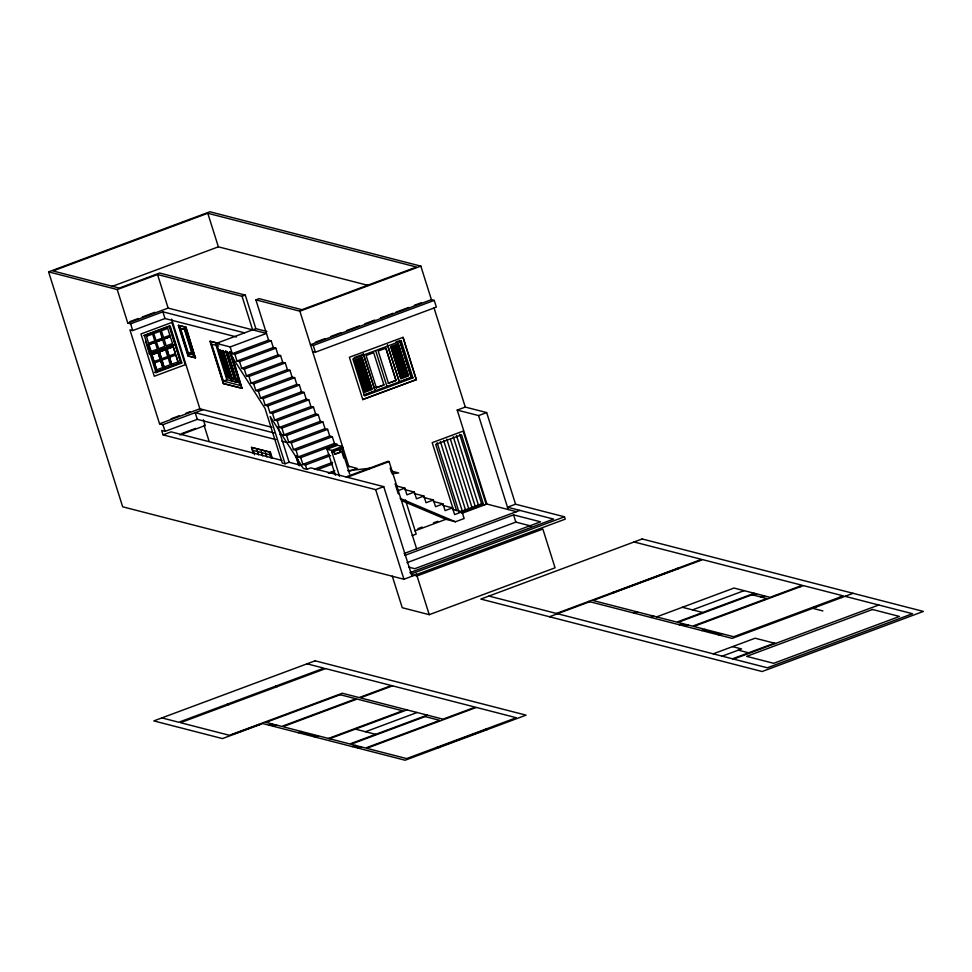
<?xml version="1.0" encoding="UTF-8"?>
<svg xmlns="http://www.w3.org/2000/svg" width="972" height="972" viewBox="0 0 972 972"><rect width="100%" height="100%" fill="white"/><g stroke="black" fill="none" stroke-linecap="round" stroke-linejoin="round"><path stroke-width="1.46" d="M409.856 572.654L553.615 519.084L507.481 507.202L515.549 504.201L564.489 516.812L565.23 519.157L403.939 579.251L122.666 506.801L48.6 271.868L209.891 211.775L420.84 266.121L431.422 299.68L434.241 300.397L436.355 307.116L315.39 352.192L312.571 351.463M301.733 465.515L289.109 462.259L285.075 463.766L282.257 463.037L265.04 408.422L229.708 352.982L218.457 350.09L216.331 343.371L230.17 346.943L232.284 353.65L234.872 354.318L236.998 361.025L239.586 361.693L241.7 368.412L244.288 369.081L246.402 375.787L248.99 376.456L251.104 383.162L253.692 383.831L255.806 390.55L258.394 391.218L260.508 397.925L263.096 398.593L265.222 405.3L267.81 405.968L269.924 412.687L272.512 413.343L274.626 420.062L277.214 420.73L279.329 427.437L281.916 428.105L284.031 434.824L286.619 435.48L288.733 442.199L291.321 442.868L293.447 449.574L296.035 450.243L298.149 456.949L300.737 457.618L337.029 444.095L334.441 443.439L332.315 436.72L329.739 436.051L327.613 429.345L325.025 428.676L322.911 421.957L320.323 421.301L318.209 414.582L315.621 413.914L313.506 407.207L310.919 406.539L308.804 399.832L306.216 399.164L304.102 392.445L301.514 391.777L299.388 385.07L296.8 384.402L294.686 377.695L292.098 377.027L289.984 370.308L287.396 369.639L285.282 362.933L282.694 362.264L280.58 355.558L277.992 354.889L275.878 348.17L273.29 347.514L271.164 340.795L268.576 340.127L255.879 299.862L259.111 298.659L301.976 309.704L416.49 267.033L207.789 213.269L52.95 270.957L119.325 288.064L159.651 273.035L245.272 295.087L255.855 328.645L266.923 331.501M111.829 286.521L218.372 246.827L368.291 285.44M48.6 271.868L117.223 289.547L157.549 274.529L242.04 296.29L245.272 295.087M129.908 321.623L138.255 318.512M142.422 316.957L154.937 312.291M117.223 289.547L127.806 323.117L168.132 308.088L266.462 333.42L230.17 346.943M127.806 323.117L130.625 323.834L162.883 311.818L244.567 332.861M203.257 409.637L162.931 424.667L159.554 423.792L129.932 329.824L132.739 330.553L164.997 318.524L236.463 336.944M143.722 335.51L169.529 325.899L175.349 344.355L149.202 353.881M146.395 336.324L152.628 334.064L154.803 340.941L148.558 343.201L146.505 336.348M178.35 325.413L186.041 327.187L195.348 357.854L187.985 355.959L178.35 325.413L186.041 327.187M180.099 328.329L185.992 329.642L193.61 354.938L188.033 353.504L180.099 328.329L185.992 329.642M162.227 338.183L155.982 340.431L153.807 333.554L160.052 331.294L162.105 338.147M169.966 335.291L163.563 337.612L161.388 330.735L167.792 328.415L169.857 335.267M148.983 344.538L155.228 342.29L148.983 344.538L151.158 351.427M156.407 341.78L162.64 339.52L156.407 341.78L158.691 348.681L164.815 346.397L162.531 339.495M164.098 338.985L170.392 336.64L164.098 338.985L166.151 345.838L172.554 343.517L170.27 336.604M150.563 353.371L173.648 344.768M151.875 354.695L158.12 352.435L160.283 359.312L154.038 361.572L151.875 354.695L158.12 352.435M159.299 351.925L165.532 349.665L159.299 351.925L161.571 358.838L159.408 351.949M166.88 349.106L173.283 346.785L175.446 353.662L169.043 355.983L166.88 349.106L173.283 346.785M161.461 358.802L167.706 356.554L165.422 349.641M232.527 357.234L241.979 388.363L223.305 383.551L209.964 341.269L218.907 343.371M154.463 362.908L160.708 360.661L162.883 367.538L156.638 369.797L154.463 362.908L156.638 369.797M161.887 360.15L168.132 357.89L170.294 364.767L164.061 367.027L161.887 360.15L164.061 367.027M169.468 357.319L175.871 355.011L178.034 361.888L171.631 364.208L169.468 357.319L171.631 364.208M191.618 350.649L192.784 350.746L191.618 350.649L184.741 328.828M255.879 299.862L299.874 311.186L420.84 266.121M188.033 353.504L191.581 352.18L192.991 352.544M216.331 343.371L255.855 328.645M187.985 355.959L195.676 357.732M154.913 372.312L180.719 362.702L181.837 362.981L170.197 326.07L144.391 335.68L156.03 372.604L181.837 362.981M232.284 353.65L268.576 340.127M234.872 354.318L271.164 340.795M236.998 361.025L273.29 347.514M239.586 361.693L275.878 348.17M241.7 368.412L277.992 354.889M315.378 342.205L325.28 338.523M330.93 336.409L340.832 332.728M346.482 330.614L359.215 325.875M364.865 323.773L374.767 320.08M380.417 317.978L393.138 313.227M395.969 312.182L408.69 307.431M414.351 305.33L421.423 302.693M244.288 369.081L280.58 355.558M431.422 299.68L310.457 344.744L313.263 345.473L434.241 300.397M218.749 345.996L211.714 344.185L223.353 381.097L226.901 379.785L240.206 382.798L231.129 380.866L221.725 351.05M222.977 350.467L231.81 378.485L234.787 379.044L225.954 351.026M231.81 378.485L234.787 379.044M223.305 383.551L242.307 388.241M236.038 379.566L239.003 380.125L236.038 379.566L227.205 351.548M246.402 375.787L282.694 362.264M248.99 376.456L285.282 362.933M235.346 381.96L235.989 381.717L226.585 351.9M251.104 383.162L287.396 369.639M253.692 383.831L289.984 370.308M171.084 418.786L179.225 415.749M186.017 413.222L190.099 411.703M159.554 423.792L199.88 408.775L271.941 427.328M255.806 390.55L292.098 377.027M258.394 391.218L294.686 377.695M362.811 399.565L349.361 357.259L403.028 337.333L416.356 379.615L362.702 399.541L416.356 379.615M354.136 357.623L363.54 354.124L375.18 391.036L364.427 395.045M395.798 342.108L399.832 340.601L401.29 340.978L412.93 377.889L364.549 395.92L352.909 359.008L401.29 340.978M376.358 387.767L366.092 355.509L373.673 352.69L383.94 384.936L376.249 387.731L383.94 384.936M388.46 383.26L378.181 351.014L385.884 348.207L396.041 380.429L388.338 383.223L396.041 380.429M412.007 576.25L383.746 486.644L375.69 489.645L163.053 434.873L161.668 430.511L165.046 431.374L197.304 419.357L276.012 439.636M354.756 361.147L362.337 358.316M391.048 347.624L398.629 344.793M355.072 362.155L362.653 359.324M391.364 348.632L398.945 345.801M260.508 397.925L296.8 384.402M163.053 434.873L171.108 431.86L281.916 460.412M355.388 363.163L362.969 360.333M391.68 349.641L399.261 346.81M263.096 398.593L299.388 385.07M355.716 364.16L363.297 361.341M392.008 350.649L399.577 347.818M356.031 365.168L363.613 362.349M392.324 351.645L399.905 348.827M356.347 366.177L363.929 363.358M392.639 352.654L400.221 349.835M356.663 367.185L364.245 364.366M392.955 353.662L400.537 350.843M181.606 433.621L195.627 428.397M356.979 368.194L364.561 365.363M393.271 354.671L400.853 351.852M179.929 434.958L205.165 425.554L203.355 419.795M357.295 369.202L364.877 366.371M393.587 355.679L401.169 352.848M357.611 370.211L365.193 367.38M393.903 356.688L401.485 353.857M265.222 405.3L301.514 391.777M357.927 371.219L365.508 368.388M394.219 357.696L401.8 354.865M358.255 372.215L365.837 369.396M394.547 358.692L402.129 355.873M267.81 405.968L304.102 392.445M358.571 373.224L366.152 370.405M394.863 359.701L402.444 356.882M358.887 374.232L366.468 371.413M395.179 360.709L402.76 357.89M359.203 375.241L366.784 372.422M395.495 361.718L403.076 358.899M359.519 376.249L367.1 373.418M395.811 362.726L403.392 359.895M359.834 377.258L367.416 374.427M396.126 363.735L403.708 360.904M360.15 378.266L367.732 375.435M396.442 364.743L404.024 361.912M269.924 412.687L306.216 399.164M360.478 379.262L368.048 376.443M396.758 365.751L404.34 362.921M360.794 380.271L368.376 377.452M397.086 366.748L404.668 363.929M272.512 413.343L308.804 399.832M361.11 381.279L368.692 378.46M397.402 367.756L404.984 364.937M361.426 382.288L369.008 379.469M397.718 368.765L405.3 365.946M361.742 383.296L369.324 380.465M398.034 369.773L405.616 366.954M362.058 384.305L369.639 381.474M398.35 370.782L405.932 367.951M362.374 385.313L369.955 382.482M398.666 371.79L406.247 368.959M362.69 386.321L370.271 383.49M398.982 372.798L406.563 369.968M274.626 420.062L310.919 406.539M363.018 387.318L370.587 384.499M399.298 373.795L406.879 370.976M363.334 388.326L370.915 385.507M399.626 374.803L407.207 371.984M277.214 420.73L313.506 407.207M363.65 389.335L371.231 386.516M399.942 375.812L407.523 372.993M363.965 390.343L371.547 387.524M400.257 376.82L407.839 374.001M364.281 391.352L371.863 388.521M400.573 377.829L408.155 374.998M364.087 394.96L411.132 377.428L412.93 377.889M387.391 345.024L399.37 382.02L411.472 377.513L399.832 340.601M279.329 427.437L315.621 413.914M281.916 428.105L318.209 414.582M284.031 434.824L320.323 421.301M253.182 453.256L251.699 447.399L270.374 452.211L272.184 457.958M286.619 435.48L322.911 421.957M288.733 442.199L325.025 428.676M291.321 442.868L327.613 429.345M251.371 447.521L270.374 452.211M293.447 449.574L329.739 436.051M296.035 450.243L332.315 436.72M298.149 456.949L334.441 443.439M335.474 475.211L326.969 449.234L337.624 445.261L342.338 446.476L342.873 448.165L331.889 452.041L339.52 476.244M326.969 449.234L331.695 450.449L342.338 446.476M333.481 451.093L337.6 449.562M341.901 448.517L339.532 449.198L340.479 452.211L335 454.252L333.797 452.102M300.737 457.618L302.851 464.337L329.374 454.446M334.429 454.118L340.479 452.211M302.851 464.337L305.439 465.005L330.565 455.637M516.472 511.673L486.851 504.043L457.217 410.075L465.284 407.074L486.668 412.578L515.549 504.201M285.075 463.766L270.155 416.441L303.325 468.468L306.812 469.367L310.846 467.86L383.746 486.644M314.393 469.16L332.618 462.368M316.981 469.828L332.412 464.081M457.217 410.075L478.601 415.579L486.668 412.578M329.095 472.817L334.781 470.703M350.029 471.043L357.149 468.395L347.575 465.928M346.056 476.936L387.998 461.311L389.116 461.591L416.636 548.852M367.647 469.233L370.441 468.188L347.806 470.727M347.186 477.228L389.116 461.591M398.642 490.435L404.826 488.126L406.94 494.845L414.364 492.075L416.478 498.794L423.901 496.024L426.015 502.743L433.427 499.973L435.553 506.691L442.965 503.921L445.079 510.628L452.502 507.87L454.617 514.577L462.04 511.819L464.154 518.526L455.443 521.77L445.881 519.315L401.582 500.568M460.108 511.819L481.626 503.812L483.303 504.237L483.631 505.246M417.924 528.659L422.176 527.079M433.488 522.863L437.74 521.284M461.579 512.341L483.303 504.237M414.85 530.87L445.881 519.315M461.894 513.35L486.851 504.043M412.116 535.608L416.186 534.102L405.397 499.863M404.048 553.542L519.862 510.397M404.717 555.425L513.556 514.868L540.566 521.818L414.752 568.705L409.066 567.235M407.001 562.667L515.84 522.11L531.477 526.144M411.265 573.893L564.489 516.812M392.299 576.165L402.25 607.719L429.247 614.681L555.061 567.806L542.85 529.072L417.037 575.946L412.772 574.853M556.409 613.453L701.577 559.362L634.072 541.975M233.183 734.237L258.989 724.626M613.429 592.556L677.946 568.523M549.472 616.746L589.797 601.717M269.244 725.234L272.464 724.031M273.46 726.315L276.692 725.112M298.21 732.694L301.442 731.491M633.829 613.065L637.061 611.862M315.086 737.043L318.318 735.84M650.705 617.414L653.937 616.212M328.439 738.453L402.639 710.799L357.076 699.062L282.876 726.704L349.823 743.957L427.243 715.113M329.569 738.732L406.989 709.888M656.586 616.892L734.006 588.048L770.006 597.318L802.264 585.302L702.695 559.653L593.017 600.514L676.84 622.104L754.26 593.26M365.496 731.734L417.11 712.5M692.514 609.881L744.127 590.66M753.276 595.046L756.508 593.843M352.216 746.605L355.448 745.403M679.234 624.765L682.466 623.562M761.161 597.075L764.381 595.872M357.842 748.051L361.074 746.848M684.859 626.211L688.091 625.008M701.735 630.561L704.967 629.358M718.612 634.91L721.832 633.708M438.129 747.383L486.51 729.365M853.088 593.309L732.11 638.385L588.668 601.425M713.193 653.84L755.123 638.215L775.547 643.476M722.184 656.161L741.551 648.944L732.548 646.623M732.475 658.809L774.417 643.185M733.605 659.101L878.773 605.009M328.184 472.914L334.222 472.246M391.91 473.728L398.678 472.963L391.522 471.128M403.028 337.333L416.247 379.59M385.884 348.207L395.92 380.404M209.964 341.269L218.591 343.493M218.068 349.446L220.705 350.127L229.599 378.315L226.95 377.634L216.792 345.412M218.384 350.455L221.021 351.135M375.18 391.036L363.2 354.039M218.7 351.451L221.337 352.131M219.016 352.459L221.665 353.14M219.332 353.468L221.981 354.148M219.648 354.476L222.296 355.157M219.964 355.485L222.612 356.165M175.349 344.355L180.828 362.726L155.022 372.337L156.03 372.604M220.28 356.493L222.928 357.174M220.608 357.502L223.244 358.182M220.923 358.498L223.56 359.19M221.239 359.506L223.876 360.187M221.555 360.515L224.204 361.195M221.871 361.523L224.52 362.204M193.926 354.816L188.361 353.383L180.428 328.208M222.187 362.532L224.836 363.212M222.503 363.54L225.152 364.221M222.819 364.549L225.468 365.229M223.147 365.557L225.783 366.237M175.446 353.662L173.162 346.761M223.463 366.553L226.099 367.234M175.871 355.011L178.034 361.888M223.779 367.562L226.415 368.242M224.095 368.57L226.743 369.251M224.411 369.579L227.059 370.259M169.043 355.983L166.99 349.13M224.726 370.587L227.375 371.268M225.042 371.596L227.691 372.276M225.37 372.604L228.007 373.284M225.686 373.6L228.323 374.293M226.002 374.609L228.639 375.289M226.318 375.617L228.955 376.298M160.173 359.288L157.999 352.411M226.634 376.626L229.283 377.306M160.708 360.661L162.883 367.538M154.038 361.572L151.984 354.719M223.353 381.097L240.23 385.447L229.708 351.803M274.104 432.977L195.19 412.638L197.304 419.357M279.948 434.472L282.864 435.225M281.844 441.13L287.676 442.637M205.165 425.554L204.047 425.262L209.065 441.167M845.02 596.31L912.526 613.709L767.358 667.788L488.904 596.055M486.207 504.286L463.134 431.118L432.175 442.661L453.535 510.118M799.045 586.505L800.163 586.796M840.1 597.087L841.788 597.513M396.625 486.024L404.826 488.126M269.997 454.787L253.121 450.437L254.482 454.75M404.802 489.621L414.364 492.075M414.327 493.557L423.901 496.024M423.865 497.506L433.427 499.973M433.403 501.455L442.965 503.921M442.94 505.404L452.502 507.87M452.478 509.352L462.04 511.819M677.375 568.377L678.505 568.669M776.458 594.913L777.588 595.204M814.293 606.698L815.982 607.135M812.762 608.338L822.883 610.938M682.393 607.281L702.647 612.494M612.858 592.41L613.988 592.701M680.85 624.158L686.475 625.604M703.351 629.953L720.228 634.303M738.319 650.147L748.61 652.795M307.055 663.815L323.931 668.165L178.763 722.245L161.887 717.907M485.672 729.146L487.361 729.571M275.538 686.196L277.227 686.633M437.279 747.176L438.967 747.602M355.375 729.122L375.629 734.334M227.156 704.226L228.833 704.651M270.86 724.626L275.076 725.72M299.826 732.086L316.702 736.436M353.832 745.998L359.458 747.456M258.418 724.48L259.548 724.76M232.612 734.091L233.742 734.382M400.136 498.381L455.443 521.77M513.556 514.868L515.84 522.11M478.601 415.579L508.222 509.559M433.998 307.832L465.284 407.074M459.72 434.338L481.942 504.808L483.74 505.282L461.518 434.8L435.711 444.411L456.573 510.579M456.488 435.541L478.394 505.015M453.268 436.744L475.174 506.205M450.498 439.393L471.942 507.408M446.816 439.15L468.723 508.611M443.584 440.34L465.491 509.814M440.365 441.543L462.259 511.017M437.133 442.746L459.039 512.22M399.942 341.937L411.132 377.428M387.731 345.109L399.37 382.02M375.751 350.953L386.941 386.443M390.173 468.2L391.473 472.343M395.094 483.813L398.277 493.91M416.271 573.529L429.247 614.681M375.69 489.645L403.939 579.251M313.263 345.473L315.39 352.192M299.874 311.186L348.972 466.912M341.573 448.432L349.653 474.069M341.731 451.482L343.845 458.189M339.617 449.975L340.322 452.211M338.961 449.052L339.921 452.065M334.04 451.239L335 454.252M331.695 450.449L332.23 452.126M305.439 465.005L306.812 469.367M296.582 455.977L299.668 465.77M296.023 455.686L299.084 465.394M295.695 455.807L298.769 465.515M242.04 296.29L252.623 329.848M277.956 426.902L289.109 462.259M207.789 213.269L218.372 246.827M270.058 452.332L271.856 458.067M269.779 453.815L271.139 458.128M265.563 452.733L266.923 457.047M230.425 351.718L241.979 388.363M233.487 361.499L234.835 365.764M230.17 352.107L238.565 378.728M261.346 451.64L262.707 455.953M227.97 352.836L236.354 379.445M257.13 450.558L258.491 454.872M225.625 351.147L234.459 379.165M223.742 351.743L232.138 378.363M222.369 350.807L231.773 380.623M251.699 447.399L253.06 451.713M215.711 344.282L226.901 379.785M210.742 342.557L223.621 383.43M185.725 327.309L195.348 357.854M185.664 329.763L193.61 354.938M185.069 328.718L191.946 350.528M184.085 328.402L191.581 352.18M178.678 325.292L187.863 354.452M157.549 274.529L168.132 308.088M171.619 319.132L199.88 408.775M169.517 327.2L180.719 362.702M162.883 311.818L164.997 318.524M155.119 342.253L157.391 349.167L150.514 351.657L148.339 344.781M145.508 341.196L149.542 353.966M162.931 424.667L165.046 431.374M130.625 323.834L132.739 330.553M171.935 322.425L140.964 333.967L154.293 376.249L185.263 364.707L171.935 322.425M362.021 357.319L354.44 360.138L364.597 392.36L372.179 389.529L362.021 357.319M398.313 343.796L390.732 346.615L400.889 378.837L408.471 376.006L398.313 343.796M315.122 660.814L153.819 720.908L222.454 738.586L262.78 723.569L405.093 760.226L526.071 715.149L315.122 660.814M642.14 538.962L480.836 599.068L762.109 671.518L923.4 611.424L642.14 538.962M325.62 668.602L180.452 722.682L229.392 735.294L342.302 693.23L359.178 697.568L391.437 685.552L325.62 668.602M340.2 694.713L266 722.366L281.746 726.424L355.946 698.771L340.2 694.713M392.554 685.843L360.296 697.86L442.989 719.159L475.247 707.142L392.554 685.843M425.141 716.595L350.941 744.248L365.569 748.015L439.769 720.361L425.141 716.595M752.158 594.755L677.958 622.396L692.586 626.162L766.787 598.521L752.158 594.755M476.377 707.434L366.699 748.306L406.636 758.585L516.314 717.725L476.377 707.434M803.394 585.594L693.716 626.454L733.653 636.745L843.332 595.885L803.394 585.594M872.467 609.48L746.654 656.355L773.663 663.317L899.465 616.442L872.467 609.48"/></g></svg>
